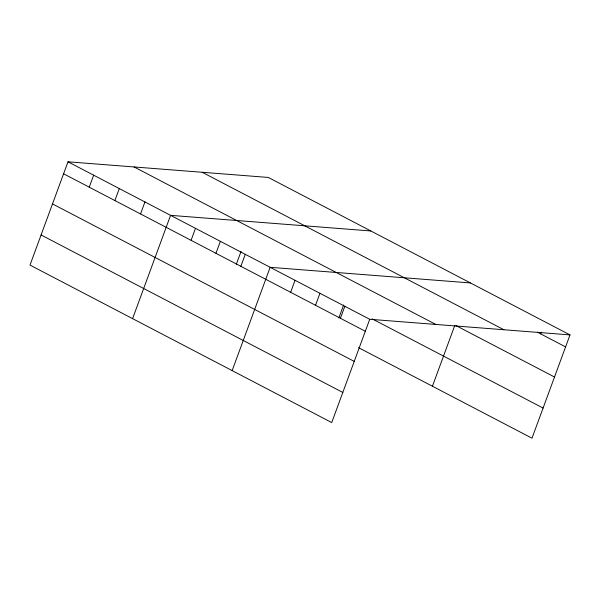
<?xml version="1.0" encoding="UTF-8"?>
<svg xmlns="http://www.w3.org/2000/svg" width="600" height="600" viewBox="0 0 600 600"><rect width="100%" height="100%" fill="white"/><g stroke="black" fill="none" stroke-linecap="round" stroke-linejoin="round"><path stroke-width="0.9" d="M570 334.905L268.275 177.435L68.002 161.805L30 265.095L331.725 422.565L369.728 319.282L570 334.905L531.998 438.195L358.582 347.685M89.242 187.17L93.645 175.192M114.885 200.558L119.295 188.58M140.535 213.945L144.938 201.96M132.585 318.638L170.587 215.347L370.86 230.97M191.07 240.322L195.48 228.337M215.962 253.312L220.373 241.335M236.295 264.36L241.042 251.445M240.855 266.303L245.265 254.325M232.155 370.597L270.157 267.315L470.43 282.938M290.64 292.29L295.05 280.305M315.532 305.28L319.942 293.303M338.88 317.903L343.627 304.987M340.425 318.27L344.835 306.293M432.428 386.228L454.62 325.913M540.697 333.9L541.327 332.183M537.382 332.168L565.59 346.89M202.185 172.275L503.91 329.752M455.768 325.485L554.505 377.017M134.093 166.965L435.817 324.442M372.157 318.855L543.082 408.06M68.002 161.805L369.728 319.282M63.593 173.79L365.317 331.267M52.508 203.917L354.233 361.395M41.085 234.96L342.81 392.438"/></g></svg>
